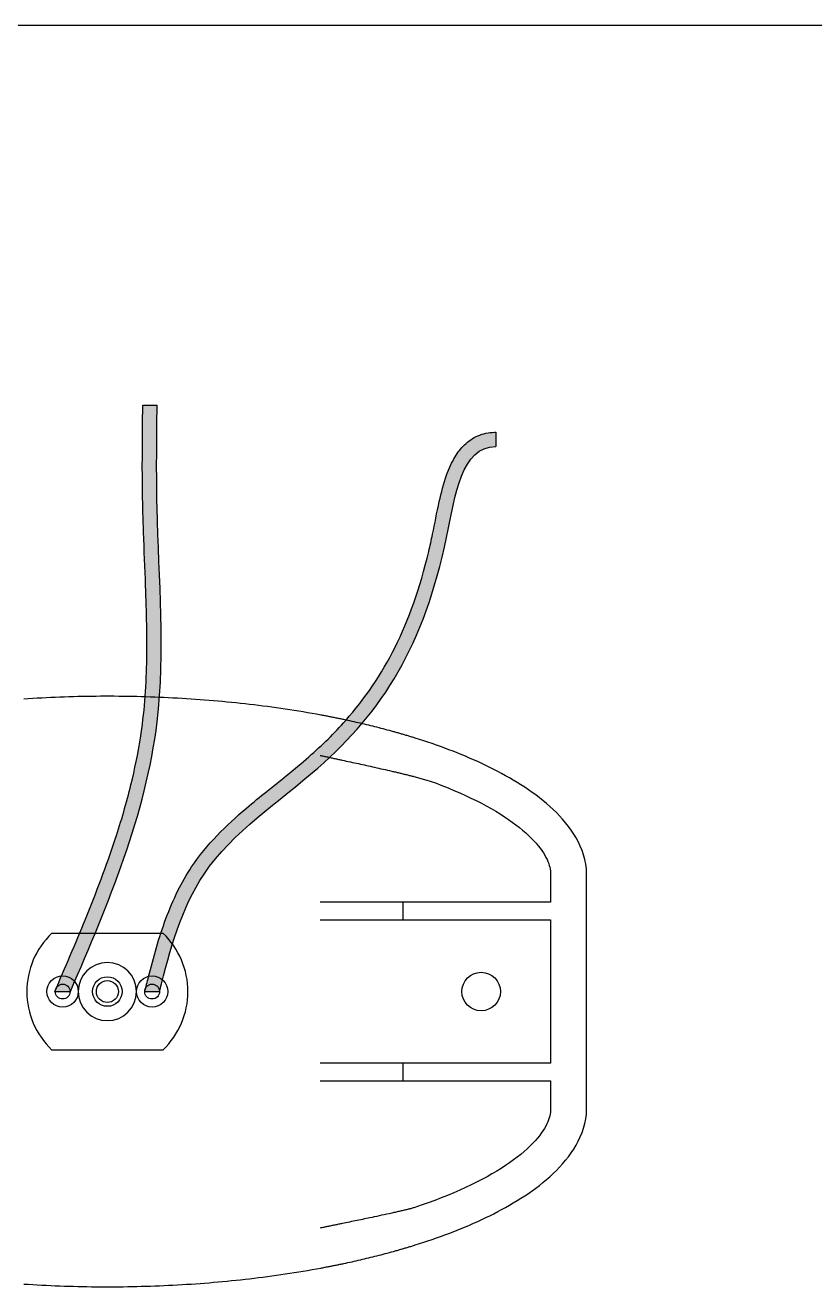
# Model space of a CAD drawing. Header units: millimetres. Extents: x 30232679 to 30326002, y -948068 to -920528.
# Drawn here: x 30294351 to 30296307, y -925851 to -922723 of the extents above; entities that cross this region are included whole.
import ezdxf

# ---------------------------------------------------------------- set-up
doc = ezdxf.new("R2010")
doc.units = ezdxf.units.MM
doc.header["$LTSCALE"] = 600
doc.header["$MEASUREMENT"] = 0
doc.layers.add('PARKING', color=7, linetype='CONTINUOUS')

msp = doc.modelspace()

# ---------------------------------------------------------------- hatches: boundary and pattern name
at = {"layer": 'PARKING', "linetype": 'Continuous'}
h = msp.add_hatch(color=256, dxfattribs=at)
edge = h.paths.add_edge_path()
edge.add_line((30294424, -925119), (30294462.6, -925119))
edge.add_spline(control_points=[(30294462.6, -925119), (30294557, -924899.7), (30294720.3, -924514.3), (30294673.5, -924011), (30294676.4, -923749.7), (30294677.4, -923665.2)], knot_values=[0.675708, 0.675708, 0.675708, 0.675708, 32.346652, 56.30197, 67.756206, 67.756206, 67.756206, 67.756206], degree=3, periodic=0)
edge.add_line((30294677.4, -923665.2), (30294641.9, -923665.2))
edge.add_spline(control_points=[(30294641.9, -923665.2), (30294641.5, -923705.7), (30294641, -923746.3), (30294640.7, -923819.1), (30294640.8, -923851.2), (30294641.7, -923915.7), (30294642.6, -923948), (30294645.3, -924024.8), (30294647.3, -924069.2), (30294651.4, -924177.8), (30294653, -924241.7), (30294651, -924336.2), (30294649.5, -924367.4), (30294644.5, -924429.4), (30294640.9, -924460), (30294630, -924529.3), (30294622.1, -924567.8), (30294601.6, -924651.2), (30294588.5, -924696.1), (30294552, -924807.3), (30294526.7, -924873.6), (30294475.4, -924999.5), (30294449.7, -925059.1), (30294424, -925119)], knot_values=[0, 0, 0, 0, 5.490355, 5.490355, 9.805481, 9.805481, 14.120607, 14.120607, 20.078034, 20.078034, 28.784533, 28.784533, 33.137783, 33.137783, 37.491032, 37.491032, 43.00983, 43.00983, 49.480219, 49.480219, 59.093131, 59.093131, 67.73776, 67.73776, 67.73776, 67.73776], degree=3, periodic=0)
h = msp.add_hatch(color=256, dxfattribs=at)
edge = h.paths.add_edge_path()
edge.add_spline(control_points=[(30294683.4, -925119), (30294709.7, -925015.2), (30294770.2, -924784.5), (30295177.5, -924519.7), (30295378.2, -924196.7), (30295431, -923767.9), (30295516.3, -923767.9)], knot_values=[0.393188, 0.393188, 0.393188, 0.393188, 14.452489, 31.811156, 61.345862, 72.889196, 72.889196, 72.889196, 72.889196], degree=3, periodic=0)
edge.add_line((30295516.3, -923767.9), (30295516.3, -923732.4))
edge.add_spline(control_points=[(30295516.3, -923732.4), (30295515.3, -923732.4), (30295514.2, -923732.4), (30295498.7, -923732.8), (30295484.8, -923735.8), (30295459.7, -923746.6), (30295448.6, -923754.3), (30295429.9, -923772.2), (30295422.2, -923782.4), (30295407.1, -923807.3), (30295400.4, -923822.5), (30295387.2, -923859.4), (30295381.5, -923881.6), (30295370.3, -923931.3), (30295365.2, -923959.1), (30295356.7, -923999.7), (30295353.5, -924014), (30295328.5, -924119.4), (30295300.9, -924197.1), (30295233, -924333.6), (30295192.6, -924392.6), (30295116.8, -924478.3), (30295086.4, -924508.1), (30295035.7, -924552.5), (30295017.2, -924567.8), (30294965.8, -924609.4), (30294932, -924635.9), (30294873.8, -924685.6), (30294849.2, -924708.1), (30294803, -924756.3), (30294781.5, -924782), (30294750.2, -924828.9), (30294739.1, -924848.5), (30294706.6, -924913.9), (30294690, -924961.6), (30294668.7, -925034.1), (30294662.2, -925058.4), (30294652.9, -925094.8), (30294649.8, -925106.9), (30294646.8, -925119)], knot_values=[0, 0, 0, 0, 0.104541, 0.104541, 1.514097, 1.514097, 2.923654, 2.923654, 4.333211, 4.333211, 6.171866, 6.171866, 8.588213, 8.588213, 11.522811, 11.522811, 13.163225, 13.163225, 23.956791, 23.956791, 34.750357, 34.750357, 40.995007, 40.995007, 44.303266, 44.303266, 49.945102, 49.945102, 54.250437, 54.250437, 58.555772, 58.555772, 61.458569, 61.458569, 67.990356, 67.990356, 71.256249, 71.256249, 72.889196, 72.889196, 72.889196, 72.889196], degree=3, periodic=0)
edge.add_line((30294646.8, -925119), (30294683.4, -925119))

# ---------------------------------------------------------------- linework, layer by layer
at = {"layer": 'PARKING', "color": 3}
msp.add_line((30289215.1, -922723.5), (30320213.5, -922723.5), dxfattribs=at)
at = {"layer": 'PARKING', "linetype": 'Continuous'}
for p, q in [((30294641.9, -923665.2, 14196.4), (30294677.4, -923665.2, 14196.4)), ((30295516.3, -923732.4, 14196.4), (30295516.3, -923767.9, 14196.4)), ((30294358.1, -924393.2, 14196.4), (30294346.9, -924393.9, 14196.4)), ((30294369.3, -924392.5, 14196.4), (30294358.1, -924393.2, 14196.4)), ((30294380.5, -924391.9, 14196.4), (30294369.3, -924392.5, 14196.4)), ((30294391.6, -924391.3, 14196.4), (30294380.5, -924391.9, 14196.4)), ((30294402.8, -924390.7, 14196.4), (30294391.6, -924391.3, 14196.4)), ((30294414, -924390.2, 14196.4), (30294402.8, -924390.7, 14196.4)), ((30294425.2, -924389.7, 14196.4), (30294414, -924390.2, 14196.4)), ((30294436.4, -924389.3, 14196.4), (30294425.2, -924389.7, 14196.4)), ((30294447.7, -924388.9, 14196.4), (30294436.4, -924389.3, 14196.4)), ((30294458.9, -924388.5, 14196.4), (30294447.7, -924388.9, 14196.4)), ((30294470.1, -924388.2, 14196.4), (30294458.9, -924388.5, 14196.4)), ((30294481.3, -924387.9, 14196.4), (30294470.1, -924388.2, 14196.4)), ((30294492.5, -924387.7, 14196.4), (30294481.3, -924387.9, 14196.4)), ((30294503.7, -924387.5, 14196.4), (30294492.5, -924387.7, 14196.4)), ((30294514.9, -924387.3, 14196.4), (30294503.7, -924387.5, 14196.4)), ((30294526.1, -924387.2, 14196.4), (30294514.9, -924387.3, 14196.4)), ((30294537.4, -924387.1, 14196.4), (30294526.1, -924387.2, 14196.4)), ((30294548.6, -924387.1, 14196.4), (30294537.4, -924387.1, 14196.4)), ((30294559.8, -924387.1, 14196.4), (30294548.6, -924387.1, 14196.4)), ((30294571, -924387.1, 14196.4), (30294559.8, -924387.1, 14196.4)), ((30294582.2, -924387.2, 14196.4), (30294571, -924387.1, 14196.4)), ((30294593.4, -924387.3, 14196.4), (30294582.2, -924387.2, 14196.4)), ((30294604.6, -924387.5, 14196.4), (30294593.4, -924387.3, 14196.4)), ((30294615.9, -924387.7, 14196.4), (30294604.6, -924387.5, 14196.4)), ((30294627.1, -924387.9, 14196.4), (30294615.9, -924387.7, 14196.4)), ((30294638.3, -924388.2, 14196.4), (30294627.1, -924387.9, 14196.4)), ((30294649.5, -924388.5, 14196.4), (30294638.3, -924388.2, 14196.4)), ((30294660.7, -924388.9, 14196.4), (30294649.5, -924388.5, 14196.4)), ((30294671.9, -924389.3, 14196.4), (30294660.7, -924388.9, 14196.4)), ((30294683.1, -924389.7, 14196.4), (30294671.9, -924389.3, 14196.4)), ((30294694.3, -924390.2, 14196.4), (30294683.1, -924389.7, 14196.4)), ((30294705.5, -924390.7, 14196.4), (30294694.3, -924390.2, 14196.4)), ((30294716.7, -924391.3, 14196.4), (30294705.5, -924390.7, 14196.4)), ((30294727.9, -924391.9, 14196.4), (30294716.7, -924391.3, 14196.4)), ((30294739.1, -924392.5, 14196.4), (30294727.9, -924391.9, 14196.4)), ((30294750.3, -924393.2, 14196.4), (30294739.1, -924392.5, 14196.4)), ((30294761.5, -924393.9, 14196.4), (30294750.3, -924393.2, 14196.4)), ((30294772.6, -924394.7, 14196.4), (30294761.5, -924393.9, 14196.4)), ((30294783.8, -924395.5, 14196.4), (30294772.6, -924394.7, 14196.4)), ((30294795, -924396.3, 14196.4), (30294783.8, -924395.5, 14196.4)), ((30294806.2, -924397.2, 14196.4), (30294795, -924396.3, 14196.4)), ((30294817.3, -924398.1, 14196.4), (30294806.2, -924397.2, 14196.4)), ((30294828.5, -924399.1, 14196.4), (30294817.3, -924398.1, 14196.4)), ((30294839.6, -924400.1, 14196.4), (30294828.5, -924399.1, 14196.4)), ((30294850.8, -924401.2, 14196.4), (30294839.6, -924400.1, 14196.4)), ((30294861.9, -924402.3, 14196.4), (30294850.8, -924401.2, 14196.4)), ((30294873, -924403.4, 14196.4), (30294861.9, -924402.3, 14196.4)), ((30294884.2, -924404.6, 14196.4), (30294873, -924403.4, 14196.4)), ((30294895.3, -924405.8, 14196.4), (30294884.2, -924404.6, 14196.4)), ((30294906.4, -924407.1, 14196.4), (30294895.3, -924405.8, 14196.4)), ((30294917.5, -924408.4, 14196.4), (30294906.4, -924407.1, 14196.4)), ((30294928.6, -924409.7, 14196.4), (30294917.5, -924408.4, 14196.4)), ((30294939.7, -924411.1, 14196.4), (30294928.6, -924409.7, 14196.4)), ((30294950.8, -924412.6, 14196.4), (30294939.7, -924411.1, 14196.4)), ((30294961.8, -924414.1, 14196.4), (30294950.8, -924412.6, 14196.4)), ((30294972.9, -924415.6, 14196.4), (30294961.8, -924414.1, 14196.4)), ((30294984, -924417.2, 14196.4), (30294972.9, -924415.6, 14196.4)), ((30294995, -924418.8, 14196.4), (30294984, -924417.2, 14196.4)), ((30295006.1, -924420.5, 14196.4), (30294995, -924418.8, 14196.4)), ((30295017.1, -924422.2, 14196.4), (30295006.1, -924420.5, 14196.4)), ((30295028.1, -924424, 14196.4), (30295017.1, -924422.2, 14196.4)), ((30295039.1, -924425.8, 14196.4), (30295028.1, -924424, 14196.4)), ((30295050.1, -924427.7, 14196.4), (30295039.1, -924425.8, 14196.4)), ((30295061.1, -924429.6, 14196.4), (30295050.1, -924427.7, 14196.4)), ((30295072.1, -924431.5, 14196.4), (30295061.1, -924429.6, 14196.4)), ((30295083, -924433.5, 14196.4), (30295072.1, -924431.5, 14196.4)), ((30295085.4, -924434, 14196.4), (30295083, -924433.5, 14196.4)), ((30295087.8, -924434.4, 14196.4), (30295085.4, -924434, 14196.4)), ((30295090.1, -924434.9, 14196.4), (30295087.8, -924434.4, 14196.4)), ((30295092.5, -924435.3, 14196.4), (30295090.1, -924434.9, 14196.4)), ((30295094.9, -924435.8, 14196.4), (30295092.5, -924435.3, 14196.4)), ((30295097.2, -924436.2, 14196.4), (30295094.9, -924435.8, 14196.4)), ((30295099.6, -924436.7, 14196.4), (30295097.2, -924436.2, 14196.4)), ((30295102, -924437.1, 14196.4), (30295099.6, -924436.7, 14196.4)), ((30295104.3, -924437.6, 14196.4), (30295102, -924437.1, 14196.4)), ((30295106.7, -924438.1, 14196.4), (30295104.3, -924437.6, 14196.4)), ((30295109.1, -924438.5, 14196.4), (30295106.7, -924438.1, 14196.4)), ((30295111.4, -924439, 14196.4), (30295109.1, -924438.5, 14196.4)), ((30295113.8, -924439.5, 14196.4), (30295111.4, -924439, 14196.4)), ((30295116.2, -924439.9, 14196.4), (30295113.8, -924439.5, 14196.4)), ((30295118.5, -924440.4, 14196.4), (30295116.2, -924439.9, 14196.4)), ((30295120.9, -924440.9, 14196.4), (30295118.5, -924440.4, 14196.4)), ((30295123.2, -924441.4, 14196.4), (30295120.9, -924440.9, 14196.4)), ((30295125.6, -924441.9, 14196.4), (30295123.2, -924441.4, 14196.4)), ((30295127.9, -924442.3, 14196.4), (30295125.6, -924441.9, 14196.4)), ((30295130.3, -924442.8, 14196.4), (30295127.9, -924442.3, 14196.4)), ((30295132.6, -924443.3, 14196.4), (30295130.3, -924442.8, 14196.4)), ((30295135, -924443.8, 14196.4), (30295132.6, -924443.3, 14196.4)), ((30295137.3, -924444.3, 14196.4), (30295135, -924443.8, 14196.4)), ((30295139.7, -924444.8, 14196.4), (30295137.3, -924444.3, 14196.4)), ((30295144.9, -924445.9, 14196.4), (30295139.7, -924444.8, 14196.4)), ((30295150, -924447, 14196.4), (30295144.9, -924445.9, 14196.4)), ((30295155.2, -924448.1, 14196.4), (30295150, -924447, 14196.4)), ((30295160.3, -924449.3, 14196.4), (30295155.2, -924448.1, 14196.4)), ((30295165.5, -924450.4, 14196.4), (30295160.3, -924449.3, 14196.4)), ((30295170.7, -924451.6, 14196.4), (30295165.5, -924450.4, 14196.4)), ((30295175.8, -924452.8, 14196.4), (30295170.7, -924451.6, 14196.4)), ((30295181, -924454, 14196.4), (30295175.8, -924452.8, 14196.4)), ((30295186.1, -924455.2, 14196.4), (30295181, -924454, 14196.4)), ((30295191.3, -924456.4, 14196.4), (30295186.1, -924455.2, 14196.4)), ((30295196.4, -924457.6, 14196.4), (30295191.3, -924456.4, 14196.4)), ((30295201.5, -924458.8, 14196.4), (30295196.4, -924457.6, 14196.4)), ((30295206.7, -924460.1, 14196.4), (30295201.5, -924458.8, 14196.4)), ((30295211.8, -924461.4, 14196.4), (30295206.7, -924460.1, 14196.4)), ((30295216.9, -924462.6, 14196.4), (30295211.8, -924461.4, 14196.4)), ((30295222.1, -924463.9, 14196.4), (30295216.9, -924462.6, 14196.4)), ((30295227.2, -924465.3, 14196.4), (30295222.1, -924463.9, 14196.4)), ((30295232.3, -924466.6, 14196.4), (30295227.2, -924465.3, 14196.4)), ((30295237.4, -924467.9, 14196.4), (30295232.3, -924466.6, 14196.4)), ((30295242.6, -924469.3, 14196.4), (30295237.4, -924467.9, 14196.4)), ((30295247.7, -924470.6, 14196.4), (30295242.6, -924469.3, 14196.4)), ((30295252.8, -924472, 14196.4), (30295247.7, -924470.6, 14196.4)), ((30295257.9, -924473.4, 14196.4), (30295252.8, -924472, 14196.4)), ((30295263, -924474.8, 14196.4), (30295257.9, -924473.4, 14196.4)), ((30295265.2, -924475.4, 14196.4), (30295263, -924474.8, 14196.4)), ((30295267.5, -924476.1, 14196.4), (30295265.2, -924475.4, 14196.4)), ((30295269.7, -924476.7, 14196.4), (30295267.5, -924476.1, 14196.4)), ((30295272, -924477.3, 14196.4), (30295269.7, -924476.7, 14196.4)), ((30295274.2, -924478, 14196.4), (30295272, -924477.3, 14196.4)), ((30295276.5, -924478.6, 14196.4), (30295274.2, -924478, 14196.4)), ((30295278.7, -924479.3, 14196.4), (30295276.5, -924478.6, 14196.4)), ((30295281, -924479.9, 14196.4), (30295278.7, -924479.3, 14196.4)), ((30295283.2, -924480.6, 14196.4), (30295281, -924479.9, 14196.4)), ((30295285.5, -924481.2, 14196.4), (30295283.2, -924480.6, 14196.4)), ((30295287.7, -924481.9, 14196.4), (30295285.5, -924481.2, 14196.4)), ((30295290, -924482.6, 14196.4), (30295287.7, -924481.9, 14196.4)), ((30295292.2, -924483.2, 14196.4), (30295290, -924482.6, 14196.4)), ((30295294.5, -924483.9, 14196.4), (30295292.2, -924483.2, 14196.4)), ((30295296.7, -924484.6, 14196.4), (30295294.5, -924483.9, 14196.4)), ((30295299, -924485.2, 14196.4), (30295296.7, -924484.6, 14196.4)), ((30295301.2, -924485.9, 14196.4), (30295299, -924485.2, 14196.4)), ((30295303.5, -924486.6, 14196.4), (30295301.2, -924485.9, 14196.4)), ((30295305.7, -924487.3, 14196.4), (30295303.5, -924486.6, 14196.4)), ((30295308, -924488, 14196.4), (30295305.7, -924487.3, 14196.4)), ((30295310.2, -924488.7, 14196.4), (30295308, -924488, 14196.4)), ((30295312.5, -924489.4, 14196.4), (30295310.2, -924488.7, 14196.4)), ((30295314.7, -924490.1, 14196.4), (30295312.5, -924489.4, 14196.4)), ((30295317, -924490.8, 14196.4), (30295314.7, -924490.1, 14196.4)), ((30295327.4, -924494.1, 14196.4), (30295317, -924490.8, 14196.4)), ((30295337.9, -924497.4, 14196.4), (30295327.4, -924494.1, 14196.4)), ((30295348.3, -924500.9, 14196.4), (30295337.9, -924497.4, 14196.4)), ((30295358.7, -924504.4, 14196.4), (30295348.3, -924500.9, 14196.4)), ((30295369.1, -924508, 14196.4), (30295358.7, -924504.4, 14196.4)), ((30295379.5, -924511.7, 14196.4), (30295369.1, -924508, 14196.4)), ((30295081, -924533.6, 14196.4), (30295083.3, -924534, 14196.4)), ((30295083.3, -924534, 14196.4), (30295085.6, -924534.5, 14196.4)), ((30295085.6, -924534.5, 14196.4), (30295087.9, -924535, 14196.4)), ((30295087.9, -924535, 14196.4), (30295090.2, -924535.5, 14196.4)), ((30295090.2, -924535.5, 14196.4), (30295092.5, -924536, 14196.4)), ((30295092.5, -924536, 14196.4), (30295094.8, -924536.5, 14196.4)), ((30295094.8, -924536.5, 14196.4), (30295097.1, -924537, 14196.4)), ((30295097.1, -924537, 14196.4), (30295099.4, -924537.5, 14196.4)), ((30295099.4, -924537.5, 14196.4), (30295101.7, -924538, 14196.4)), ((30295101.7, -924538, 14196.4), (30295104, -924538.4, 14196.4)), ((30295104, -924538.4, 14196.4), (30295106.3, -924538.9, 14196.4)), ((30295106.3, -924538.9, 14196.4), (30295108.6, -924539.4, 14196.4)), ((30295108.6, -924539.4, 14196.4), (30295110.9, -924539.9, 14196.4)), ((30295110.9, -924539.9, 14196.4), (30295113.1, -924540.4, 14196.4)), ((30295389.9, -924515.5, 14196.4), (30295379.5, -924511.7, 14196.4)), ((30295400.2, -924519.4, 14196.4), (30295389.9, -924515.5, 14196.4)), ((30295410.5, -924523.3, 14196.4), (30295400.2, -924519.4, 14196.4)), ((30295420.8, -924527.4, 14196.4), (30295410.5, -924523.3, 14196.4)), ((30295431, -924531.5, 14196.4), (30295420.8, -924527.4, 14196.4)), ((30295441.2, -924535.7, 14196.4), (30295431, -924531.5, 14196.4)), ((30295451.4, -924540, 14196.4), (30295441.2, -924535.7, 14196.4)), ((30295461.5, -924544.5, 14196.4), (30295451.4, -924540, 14196.4)), ((30295113.1, -924540.4, 14196.4), (30295115.4, -924540.9, 14196.4)), ((30295115.4, -924540.9, 14196.4), (30295117.7, -924541.4, 14196.4)), ((30295117.7, -924541.4, 14196.4), (30295120, -924541.9, 14196.4)), ((30295120, -924541.9, 14196.4), (30295122.3, -924542.4, 14196.4)), ((30295122.3, -924542.4, 14196.4), (30295124.6, -924542.9, 14196.4)), ((30295124.6, -924542.9, 14196.4), (30295126.9, -924543.3, 14196.4)), ((30295126.9, -924543.3, 14196.4), (30295129.2, -924543.8, 14196.4)), ((30295129.2, -924543.8, 14196.4), (30295131.4, -924544.3, 14196.4)), ((30295131.4, -924544.3, 14196.4), (30295133.7, -924544.8, 14196.4)), ((30295133.7, -924544.8, 14196.4), (30295136, -924545.3, 14196.4)), ((30295136, -924545.3, 14196.4), (30295141, -924546.4, 14196.4)), ((30295141, -924546.4, 14196.4), (30295146.1, -924547.5, 14196.4)), ((30295146.1, -924547.5, 14196.4), (30295151.1, -924548.6, 14196.4)), ((30295151.1, -924548.6, 14196.4), (30295156.1, -924549.7, 14196.4)), ((30295156.1, -924549.7, 14196.4), (30295161.2, -924550.8, 14196.4)), ((30295161.2, -924550.8, 14196.4), (30295166.2, -924551.8, 14196.4)), ((30295166.2, -924551.8, 14196.4), (30295171.2, -924552.9, 14196.4)), ((30295171.2, -924552.9, 14196.4), (30295176.2, -924554, 14196.4)), ((30295176.2, -924554, 14196.4), (30295181.2, -924555.1, 14196.4)), ((30295181.2, -924555.1, 14196.4), (30295186.2, -924556.2, 14196.4)), ((30295186.2, -924556.2, 14196.4), (30295191.1, -924557.3, 14196.4)), ((30295191.1, -924557.3, 14196.4), (30295196.1, -924558.4, 14196.4)), ((30295196.1, -924558.4, 14196.4), (30295201, -924559.5, 14196.4)), ((30295201, -924559.5, 14196.4), (30295206, -924560.6, 14196.4)), ((30295206, -924560.6, 14196.4), (30295211.1, -924561.8, 14196.4)), ((30295211.1, -924561.8, 14196.4), (30295216.3, -924562.9, 14196.4)), ((30295216.3, -924562.9, 14196.4), (30295221.5, -924564.1, 14196.4)), ((30295221.5, -924564.1, 14196.4), (30295226.8, -924565.3, 14196.4)), ((30295226.8, -924565.3, 14196.4), (30295232, -924566.5, 14196.4)), ((30295232, -924566.5, 14196.4), (30295237.4, -924567.7, 14196.4)), ((30295237.4, -924567.7, 14196.4), (30295242.7, -924568.9, 14196.4)), ((30295242.7, -924568.9, 14196.4), (30295248, -924570.1, 14196.4)), ((30295248, -924570.1, 14196.4), (30295253.3, -924571.3, 14196.4)), ((30295253.3, -924571.3, 14196.4), (30295258.6, -924572.6, 14196.4)), ((30295471.6, -924549, 14196.4), (30295461.5, -924544.5, 14196.4)), ((30295481.6, -924553.6, 14196.4), (30295471.6, -924549, 14196.4)), ((30295491.6, -924558.4, 14196.4), (30295481.6, -924553.6, 14196.4)), ((30295501.5, -924563.2, 14196.4), (30295491.6, -924558.4, 14196.4)), ((30295511.4, -924568.2, 14196.4), (30295501.5, -924563.2, 14196.4)), ((30295521.2, -924573.3, 14196.4), (30295511.4, -924568.2, 14196.4)), ((30295258.6, -924572.6, 14196.4), (30295260.9, -924573.1, 14196.4)), ((30295260.9, -924573.1, 14196.4), (30295263.2, -924573.6, 14196.4)), ((30295263.2, -924573.6, 14196.4), (30295265.5, -924574.2, 14196.4)), ((30295265.5, -924574.2, 14196.4), (30295267.8, -924574.7, 14196.4)), ((30295267.8, -924574.7, 14196.4), (30295270.1, -924575.3, 14196.4)), ((30295270.1, -924575.3, 14196.4), (30295272.4, -924575.8, 14196.4)), ((30295272.4, -924575.8, 14196.4), (30295274.7, -924576.3, 14196.4)), ((30295274.7, -924576.3, 14196.4), (30295277, -924576.9, 14196.4)), ((30295277, -924576.9, 14196.4), (30295279.2, -924577.4, 14196.4)), ((30295279.2, -924577.4, 14196.4), (30295281.5, -924578, 14196.4)), ((30295281.5, -924578, 14196.4), (30295283.8, -924578.5, 14196.4)), ((30295283.8, -924578.5, 14196.4), (30295286.1, -924579.1, 14196.4)), ((30295286.1, -924579.1, 14196.4), (30295288.4, -924579.7, 14196.4)), ((30295288.4, -924579.7, 14196.4), (30295290.7, -924580.2, 14196.4)), ((30295290.7, -924580.2, 14196.4), (30295293, -924580.8, 14196.4)), ((30295293, -924580.8, 14196.4), (30295295.3, -924581.3, 14196.4)), ((30295295.3, -924581.3, 14196.4), (30295297.6, -924581.9, 14196.4)), ((30295297.6, -924581.9, 14196.4), (30295299.9, -924582.5, 14196.4)), ((30295299.9, -924582.5, 14196.4), (30295302.2, -924583.1, 14196.4)), ((30295302.2, -924583.1, 14196.4), (30295304.5, -924583.6, 14196.4)), ((30295304.5, -924583.6, 14196.4), (30295306.8, -924584.2, 14196.4)), ((30295306.8, -924584.2, 14196.4), (30295309.1, -924584.8, 14196.4)), ((30295309.1, -924584.8, 14196.4), (30295311.4, -924585.4, 14196.4)), ((30295311.4, -924585.4, 14196.4), (30295313.6, -924586, 14196.4)), ((30295313.6, -924586, 14196.4), (30295345.9, -924594.9, 14196.4)), ((30295345.9, -924594.9, 14196.4), (30295366.9, -924601.8, 14196.4)), ((30295366.9, -924601.8, 14196.4), (30295382.9, -924607.9, 14196.4)), ((30295530.9, -924578.5, 14196.4), (30295521.2, -924573.3, 14196.4)), ((30295540.6, -924583.8, 14196.4), (30295530.9, -924578.5, 14196.4)), ((30295550.2, -924589.3, 14196.4), (30295540.6, -924583.8, 14196.4)), ((30295559.8, -924594.9, 14196.4), (30295550.2, -924589.3, 14196.4)), ((30295569.3, -924600.6, 14196.4), (30295559.8, -924594.9, 14196.4)), ((30295578.7, -924606.5, 14196.4), (30295569.3, -924600.6, 14196.4)), ((30295382.9, -924607.9, 14196.4), (30295398.1, -924614, 14196.4)), ((30295398.1, -924614, 14196.4), (30295412.8, -924620.2, 14196.4)), ((30295412.8, -924620.2, 14196.4), (30295427.2, -924626.4, 14196.4)), ((30295427.2, -924626.4, 14196.4), (30295441.2, -924632.8, 14196.4)), ((30295441.2, -924632.8, 14196.4), (30295454.8, -924639.2, 14196.4)), ((30295588.1, -924612.5, 14196.4), (30295578.7, -924606.5, 14196.4)), ((30295597.3, -924618.8, 14196.4), (30295588.1, -924612.5, 14196.4)), ((30295606.5, -924625.2, 14196.4), (30295597.3, -924618.8, 14196.4)), ((30295615.5, -924631.7, 14196.4), (30295606.5, -924625.2, 14196.4)), ((30295624.4, -924638.5, 14196.4), (30295615.5, -924631.7, 14196.4)), ((30295454.8, -924639.2, 14196.4), (30295467.9, -924645.7, 14196.4)), ((30295467.9, -924645.7, 14196.4), (30295480.6, -924652.2, 14196.4)), ((30295480.6, -924652.2, 14196.4), (30295492.9, -924658.8, 14196.4)), ((30295492.9, -924658.8, 14196.4), (30295504.8, -924665.5, 14196.4)), ((30295633.1, -924645.5, 14196.4), (30295624.4, -924638.5, 14196.4)), ((30295641.7, -924652.7, 14196.4), (30295633.1, -924645.5, 14196.4)), ((30295650.1, -924660.1, 14196.4), (30295641.7, -924652.7, 14196.4)), ((30295658.4, -924667.7, 14196.4), (30295650.1, -924660.1, 14196.4)), ((30295504.8, -924665.5, 14196.4), (30295516.2, -924672.1, 14196.4)), ((30295516.2, -924672.1, 14196.4), (30295527.1, -924678.8, 14196.4)), ((30295527.1, -924678.8, 14196.4), (30295537.6, -924685.6, 14196.4)), ((30295537.6, -924685.6, 14196.4), (30295547.6, -924692.3, 14196.4)), ((30295547.6, -924692.3, 14196.4), (30295557.1, -924699, 14196.4)), ((30295666.4, -924675.5, 14196.4), (30295658.4, -924667.7, 14196.4)), ((30295674.3, -924683.6, 14196.4), (30295666.4, -924675.5, 14196.4)), ((30295682, -924692, 14196.4), (30295674.3, -924683.6, 14196.4)), ((30295689.4, -924700.7, 14196.4), (30295682, -924692, 14196.4)), ((30295557.1, -924699, 14196.4), (30295566.2, -924705.8, 14196.4)), ((30295566.2, -924705.8, 14196.4), (30295574.8, -924712.5, 14196.4)), ((30295574.8, -924712.5, 14196.4), (30295582.9, -924719.1, 14196.4)), ((30295582.9, -924719.1, 14196.4), (30295590.5, -924725.8, 14196.4)), ((30295590.5, -924725.8, 14196.4), (30295597.6, -924732.3, 14196.4)), ((30295696.5, -924709.7, 14196.4), (30295689.4, -924700.7, 14196.4)), ((30295703.2, -924718.9, 14196.4), (30295696.5, -924709.7, 14196.4)), ((30295709.6, -924728.5, 14196.4), (30295703.2, -924718.9, 14196.4)), ((30295597.6, -924732.3, 14196.4), (30295604.3, -924738.8, 14196.4)), ((30295604.3, -924738.8, 14196.4), (30295610.5, -924745.2, 14196.4)), ((30295610.5, -924745.2, 14196.4), (30295616.1, -924751.5, 14196.4)), ((30295616.1, -924751.5, 14196.4), (30295621.4, -924757.7, 14196.4)), ((30295621.4, -924757.7, 14196.4), (30295626.1, -924763.7, 14196.4)), ((30295715.5, -924738.3, 14196.4), (30295709.6, -924728.5, 14196.4)), ((30295720.9, -924748.4, 14196.4), (30295715.5, -924738.3, 14196.4)), ((30295725.8, -924758.7, 14196.4), (30295720.9, -924748.4, 14196.4)), ((30295730.1, -924769.4, 14196.4), (30295725.8, -924758.7, 14196.4)), ((30295626.1, -924763.7, 14196.4), (30295630.4, -924769.7, 14196.4)), ((30295630.4, -924769.7, 14196.4), (30295634.2, -924775.4, 14196.4)), ((30295634.2, -924775.4, 14196.4), (30295637.6, -924781, 14196.4)), ((30295637.6, -924781, 14196.4), (30295640.7, -924786.4, 14196.4)), ((30295640.7, -924786.4, 14196.4), (30295643.3, -924791.7, 14196.4)), ((30295733.8, -924780.3, 14196.4), (30295730.1, -924769.4, 14196.4)), ((30295736.8, -924791.5, 14196.4), (30295733.8, -924780.3, 14196.4)), ((30295643.3, -924791.7, 14196.4), (30295645.5, -924796.7, 14196.4)), ((30295645.5, -924796.7, 14196.4), (30295647.4, -924801.6, 14196.4)), ((30295647.4, -924801.6, 14196.4), (30295649, -924806.4, 14196.4)), ((30295649, -924806.4, 14196.4), (30295650.2, -924810.9, 14196.4)), ((30295650.2, -924810.9, 14196.4), (30295651.2, -924815.4, 14196.4)), ((30295651.2, -924815.4, 14196.4), (30295652, -924819.7, 14196.4)), ((30295652, -924819.7, 14196.4), (30295652, -924897.2, 14196.4)), ((30295739.1, -924802.9, 14196.4), (30295736.8, -924791.5, 14196.4)), ((30295740.7, -924814.6, 14196.4), (30295739.1, -924802.9, 14196.4)), ((30295740.7, -925423.3, 14196.4), (30295740.7, -924814.6, 14196.4)), ((30295136, -924897.2, 14196.4), (30295081, -924897.2, 14196.4)), ((30295286, -924897.2, 14196.4), (30295136, -924897.2, 14196.4)), ((30295652, -924897.2, 14196.4), (30295286, -924897.2, 14196.4)), ((30295286, -924897.2, 14196.4), (30295286, -924941.5, 14196.4)), ((30295081, -924941.5, 14196.4), (30295136, -924941.5, 14196.4)), ((30295136, -924941.5, 14196.4), (30295286, -924941.5, 14196.4)), ((30295286, -924941.5, 14196.4), (30295652, -924941.5, 14196.4)), ((30295652, -924941.5, 14196.4), (30295652, -925296.4, 14196.4)), ((30294692.2, -924974.8, 14196.4), (30294416.1, -924974.8, 14196.4)), ((30294424, -925119, 14196.4), (30294462.6, -925119, 14196.4)), ((30294646.8, -925119, 14196.4), (30294683.4, -925119, 14196.4)), ((30294416.1, -925263.1, 14196.4), (30294692.2, -925263.1, 14196.4)), ((30295136, -925296.4, 14196.4), (30295081, -925296.4, 14196.4)), ((30295286, -925296.4, 14196.4), (30295136, -925296.4, 14196.4)), ((30295652, -925296.4, 14196.4), (30295286, -925296.4, 14196.4)), ((30295286, -925296.4, 14196.4), (30295286, -925340.7, 14196.4)), ((30295081, -925340.7, 14196.4), (30295136, -925340.7, 14196.4)), ((30295136, -925340.7, 14196.4), (30295286, -925340.7, 14196.4)), ((30295286, -925340.7, 14196.4), (30295652, -925340.7, 14196.4)), ((30295652, -925340.7, 14196.4), (30295652, -925418.2, 14196.4)), ((30295642.8, -925447.2, 14196.4), (30295640, -925452.7, 14196.4)), ((30295645.2, -925442, 14196.4), (30295642.8, -925447.2, 14196.4)), ((30295647.2, -925436.9, 14196.4), (30295645.2, -925442, 14196.4)), ((30295648.8, -925432, 14196.4), (30295647.2, -925436.9, 14196.4)), ((30295650.2, -925427.3, 14196.4), (30295648.8, -925432, 14196.4)), ((30295651.2, -925422.7, 14196.4), (30295650.2, -925427.3, 14196.4)), ((30295652, -925418.2, 14196.4), (30295651.2, -925422.7, 14196.4)), ((30295733.8, -925457.6, 14196.4), (30295736.8, -925446.4, 14196.4)), ((30295736.8, -925446.4, 14196.4), (30295739.1, -925434.9, 14196.4)), ((30295739.1, -925434.9, 14196.4), (30295740.7, -925423.3, 14196.4)), ((30295624.4, -925476.3, 14196.4), (30295619.4, -925482.6, 14196.4)), ((30295629, -925470.2, 14196.4), (30295624.4, -925476.3, 14196.4)), ((30295633.1, -925464.2, 14196.4), (30295629, -925470.2, 14196.4)), ((30295636.8, -925458.3, 14196.4), (30295633.1, -925464.2, 14196.4)), ((30295640, -925452.7, 14196.4), (30295636.8, -925458.3, 14196.4)), ((30295725.7, -925479.3, 14196.4), (30295730, -925468.6, 14196.4)), ((30295730, -925468.6, 14196.4), (30295733.8, -925457.6, 14196.4)), ((30295594, -925509, 14196.4), (30295586.3, -925515.8, 14196.4)), ((30295601.1, -925502.3, 14196.4), (30295594, -925509, 14196.4)), ((30295607.7, -925495.6, 14196.4), (30295601.1, -925502.3, 14196.4)), ((30295613.8, -925489.1, 14196.4), (30295607.7, -925495.6, 14196.4)), ((30295619.4, -925482.6, 14196.4), (30295613.8, -925489.1, 14196.4)), ((30295703.1, -925519.1, 14196.4), (30295709.4, -925509.6, 14196.4)), ((30295709.4, -925509.6, 14196.4), (30295715.3, -925499.8, 14196.4)), ((30295715.3, -925499.8, 14196.4), (30295720.8, -925489.7, 14196.4)), ((30295720.8, -925489.7, 14196.4), (30295725.7, -925479.3, 14196.4)), ((30295560.3, -925536.5, 14196.4), (30295550.6, -925543.5, 14196.4)), ((30295569.5, -925529.6, 14196.4), (30295560.3, -925536.5, 14196.4)), ((30295578.2, -925522.7, 14196.4), (30295569.5, -925529.6, 14196.4)), ((30295586.3, -925515.8, 14196.4), (30295578.2, -925522.7, 14196.4)), ((30295682, -925545.9, 14196.4), (30295689.3, -925537.3, 14196.4)), ((30295689.3, -925537.3, 14196.4), (30295696.4, -925528.3, 14196.4)), ((30295696.4, -925528.3, 14196.4), (30295703.1, -925519.1, 14196.4)), ((30295506.9, -925571.2, 14196.4), (30295494.7, -925578.1, 14196.4)), ((30295518.6, -925564.3, 14196.4), (30295506.9, -925571.2, 14196.4)), ((30295529.8, -925557.4, 14196.4), (30295518.6, -925564.3, 14196.4)), ((30295540.4, -925550.4, 14196.4), (30295529.8, -925557.4, 14196.4)), ((30295550.6, -925543.5, 14196.4), (30295540.4, -925550.4, 14196.4)), ((30295650.1, -925577.9, 14196.4), (30295658.4, -925570.2, 14196.4)), ((30295658.4, -925570.2, 14196.4), (30295666.4, -925562.4, 14196.4)), ((30295666.4, -925562.4, 14196.4), (30295674.3, -925554.3, 14196.4)), ((30295674.3, -925554.3, 14196.4), (30295682, -925545.9, 14196.4)), ((30295455.5, -925598.4, 14196.4), (30295441.5, -925605, 14196.4)), ((30295469, -925591.7, 14196.4), (30295455.5, -925598.4, 14196.4)), ((30295482.1, -925584.9, 14196.4), (30295469, -925591.7, 14196.4)), ((30295494.7, -925578.1, 14196.4), (30295482.1, -925584.9, 14196.4)), ((30295615.4, -925606.2, 14196.4), (30295624.3, -925599.4, 14196.4)), ((30295624.3, -925599.4, 14196.4), (30295633.1, -925592.4, 14196.4)), ((30295633.1, -925592.4, 14196.4), (30295641.7, -925585.3, 14196.4)), ((30295641.7, -925585.3, 14196.4), (30295650.1, -925577.9, 14196.4)), ((30295381.2, -925630.7, 14196.4), (30295365.1, -925636.9, 14196.4)), ((30295396.9, -925624.4, 14196.4), (30295381.2, -925630.7, 14196.4)), ((30295412.2, -925618, 14196.4), (30295396.9, -925624.4, 14196.4)), ((30295427.1, -925611.6, 14196.4), (30295412.2, -925618, 14196.4)), ((30295441.5, -925605, 14196.4), (30295427.1, -925611.6, 14196.4)), ((30295569.2, -925637.3, 14196.4), (30295578.6, -925631.4, 14196.4)), ((30295578.6, -925631.4, 14196.4), (30295588, -925625.4, 14196.4)), ((30295588, -925625.4, 14196.4), (30295597.2, -925619.2, 14196.4)), ((30295597.2, -925619.2, 14196.4), (30295606.4, -925612.8, 14196.4)), ((30295606.4, -925612.8, 14196.4), (30295615.4, -925606.2, 14196.4)), ((30295269.6, -925665.8, 14196.4), (30295266.9, -925666.4, 14196.4)), ((30295272.2, -925665.2, 14196.4), (30295269.6, -925665.8, 14196.4)), ((30295274.8, -925664.6, 14196.4), (30295272.2, -925665.2, 14196.4)), ((30295277.3, -925664.1, 14196.4), (30295274.8, -925664.6, 14196.4)), ((30295279.8, -925663.5, 14196.4), (30295277.3, -925664.1, 14196.4)), ((30295282.2, -925662.9, 14196.4), (30295279.8, -925663.5, 14196.4)), ((30295284.5, -925662.4, 14196.4), (30295282.2, -925662.9, 14196.4)), ((30295286.8, -925661.8, 14196.4), (30295284.5, -925662.4, 14196.4)), ((30295289.1, -925661.3, 14196.4), (30295286.8, -925661.8, 14196.4)), ((30295291.3, -925660.8, 14196.4), (30295289.1, -925661.3, 14196.4)), ((30295293.4, -925660.3, 14196.4), (30295291.3, -925660.8, 14196.4)), ((30295295.5, -925659.8, 14196.4), (30295293.4, -925660.3, 14196.4)), ((30295297.5, -925659.3, 14196.4), (30295295.5, -925659.8, 14196.4)), ((30295299.5, -925658.7, 14196.4), (30295297.5, -925659.3, 14196.4)), ((30295301.6, -925658.2, 14196.4), (30295299.5, -925658.7, 14196.4)), ((30295303.6, -925657.7, 14196.4), (30295301.6, -925658.2, 14196.4)), ((30295305.6, -925657.2, 14196.4), (30295303.6, -925657.7, 14196.4)), ((30295307.6, -925656.6, 14196.4), (30295305.6, -925657.2, 14196.4)), ((30295309.6, -925656.1, 14196.4), (30295307.6, -925656.6, 14196.4)), ((30295311.6, -925655.5, 14196.4), (30295309.6, -925656.1, 14196.4)), ((30295313.6, -925654.9, 14196.4), (30295311.6, -925655.5, 14196.4)), ((30295331.7, -925648.9, 14196.4), (30295313.6, -925654.9, 14196.4)), ((30295348.6, -925642.9, 14196.4), (30295331.7, -925648.9, 14196.4)), ((30295365.1, -925636.9, 14196.4), (30295348.6, -925642.9, 14196.4)), ((30295511.4, -925669.7, 14196.4), (30295521.2, -925664.6, 14196.4)), ((30295521.2, -925664.6, 14196.4), (30295530.9, -925659.4, 14196.4)), ((30295530.9, -925659.4, 14196.4), (30295540.6, -925654.1, 14196.4)), ((30295540.6, -925654.1, 14196.4), (30295550.2, -925648.6, 14196.4)), ((30295550.2, -925648.6, 14196.4), (30295559.8, -925643.1, 14196.4)), ((30295559.8, -925643.1, 14196.4), (30295569.2, -925637.3, 14196.4)), ((30295120, -925697.4, 14196.4), (30295117.7, -925697.9, 14196.4)), ((30295122.3, -925697, 14196.4), (30295120, -925697.4, 14196.4)), ((30295124.6, -925696.5, 14196.4), (30295122.3, -925697, 14196.4)), ((30295126.9, -925696, 14196.4), (30295124.6, -925696.5, 14196.4)), ((30295129.2, -925695.6, 14196.4), (30295126.9, -925696, 14196.4)), ((30295131.4, -925695.1, 14196.4), (30295129.2, -925695.6, 14196.4)), ((30295133.7, -925694.6, 14196.4), (30295131.4, -925695.1, 14196.4)), ((30295136, -925694.2, 14196.4), (30295133.7, -925694.6, 14196.4)), ((30295140.6, -925693.2, 14196.4), (30295136, -925694.2, 14196.4)), ((30295145.2, -925692.3, 14196.4), (30295140.6, -925693.2, 14196.4)), ((30295149.8, -925691.3, 14196.4), (30295145.2, -925692.3, 14196.4)), ((30295154.4, -925690.3, 14196.4), (30295149.8, -925691.3, 14196.4)), ((30295159.1, -925689.4, 14196.4), (30295154.4, -925690.3, 14196.4)), ((30295163.7, -925688.4, 14196.4), (30295159.1, -925689.4, 14196.4)), ((30295168.3, -925687.5, 14196.4), (30295163.7, -925688.4, 14196.4)), ((30295172.9, -925686.5, 14196.4), (30295168.3, -925687.5, 14196.4)), ((30295177.4, -925685.6, 14196.4), (30295172.9, -925686.5, 14196.4)), ((30295182, -925684.6, 14196.4), (30295177.4, -925685.6, 14196.4)), ((30295186.5, -925683.7, 14196.4), (30295182, -925684.6, 14196.4)), ((30295191, -925682.7, 14196.4), (30295186.5, -925683.7, 14196.4)), ((30295195.5, -925681.8, 14196.4), (30295191, -925682.7, 14196.4)), ((30295199.9, -925680.9, 14196.4), (30295195.5, -925681.8, 14196.4)), ((30295204.7, -925679.8, 14196.4), (30295199.9, -925680.9, 14196.4)), ((30295210, -925678.7, 14196.4), (30295204.7, -925679.8, 14196.4)), ((30295215.5, -925677.6, 14196.4), (30295210, -925678.7, 14196.4)), ((30295221.3, -925676.3, 14196.4), (30295215.5, -925677.6, 14196.4)), ((30295227.3, -925675, 14196.4), (30295221.3, -925676.3, 14196.4)), ((30295233.5, -925673.7, 14196.4), (30295227.3, -925675, 14196.4)), ((30295239.7, -925672.4, 14196.4), (30295233.5, -925673.7, 14196.4)), ((30295246.1, -925671, 14196.4), (30295239.7, -925672.4, 14196.4)), ((30295252.4, -925669.6, 14196.4), (30295246.1, -925671, 14196.4)), ((30295258.6, -925668.2, 14196.4), (30295252.4, -925669.6, 14196.4)), ((30295261.5, -925667.6, 14196.4), (30295258.6, -925668.2, 14196.4)), ((30295264.2, -925667, 14196.4), (30295261.5, -925667.6, 14196.4)), ((30295266.9, -925666.4, 14196.4), (30295264.2, -925667, 14196.4)), ((30295451.4, -925697.8, 14196.4), (30295461.5, -925693.3, 14196.4)), ((30295461.5, -925693.3, 14196.4), (30295471.6, -925688.8, 14196.4)), ((30295471.6, -925688.8, 14196.4), (30295481.6, -925684.2, 14196.4)), ((30295481.6, -925684.2, 14196.4), (30295491.6, -925679.5, 14196.4)), ((30295491.6, -925679.5, 14196.4), (30295501.5, -925674.6, 14196.4)), ((30295501.5, -925674.6, 14196.4), (30295511.4, -925669.7, 14196.4)), ((30295083.3, -925705, 14196.4), (30295081, -925705.4, 14196.4)), ((30295085.6, -925704.5, 14196.4), (30295083.3, -925705, 14196.4)), ((30295087.9, -925704, 14196.4), (30295085.6, -925704.5, 14196.4)), ((30295090.2, -925703.6, 14196.4), (30295087.9, -925704, 14196.4)), ((30295092.5, -925703.1, 14196.4), (30295090.2, -925703.6, 14196.4)), ((30295094.8, -925702.6, 14196.4), (30295092.5, -925703.1, 14196.4)), ((30295097.1, -925702.2, 14196.4), (30295094.8, -925702.6, 14196.4)), ((30295099.4, -925701.7, 14196.4), (30295097.1, -925702.2, 14196.4)), ((30295101.7, -925701.2, 14196.4), (30295099.4, -925701.7, 14196.4)), ((30295104, -925700.7, 14196.4), (30295101.7, -925701.2, 14196.4)), ((30295106.3, -925700.3, 14196.4), (30295104, -925700.7, 14196.4)), ((30295108.6, -925699.8, 14196.4), (30295106.3, -925700.3, 14196.4)), ((30295110.9, -925699.3, 14196.4), (30295108.6, -925699.8, 14196.4)), ((30295113.1, -925698.9, 14196.4), (30295110.9, -925699.3, 14196.4)), ((30295115.4, -925698.4, 14196.4), (30295113.1, -925698.9, 14196.4)), ((30295117.7, -925697.9, 14196.4), (30295115.4, -925698.4, 14196.4)), ((30295369.1, -925729.8, 14196.4), (30295379.5, -925726.1, 14196.4)), ((30295379.5, -925726.1, 14196.4), (30295389.9, -925722.3, 14196.4)), ((30295389.9, -925722.3, 14196.4), (30295400.2, -925718.4, 14196.4)), ((30295400.2, -925718.4, 14196.4), (30295410.5, -925714.5, 14196.4)), ((30295410.5, -925714.5, 14196.4), (30295420.8, -925710.4, 14196.4)), ((30295420.8, -925710.4, 14196.4), (30295431, -925706.3, 14196.4)), ((30295431, -925706.3, 14196.4), (30295441.2, -925702.1, 14196.4)), ((30295441.2, -925702.1, 14196.4), (30295451.4, -925697.8, 14196.4)), ((30295272, -925760.6, 14196.4), (30295274.2, -925759.9, 14196.4)), ((30295274.2, -925759.9, 14196.4), (30295276.5, -925759.3, 14196.4)), ((30295276.5, -925759.3, 14196.4), (30295278.7, -925758.6, 14196.4)), ((30295278.7, -925758.6, 14196.4), (30295281, -925758, 14196.4)), ((30295281, -925758, 14196.4), (30295283.2, -925757.3, 14196.4)), ((30295283.2, -925757.3, 14196.4), (30295285.5, -925756.7, 14196.4)), ((30295285.5, -925756.7, 14196.4), (30295287.7, -925756, 14196.4)), ((30295287.7, -925756, 14196.4), (30295290, -925755.4, 14196.4)), ((30295290, -925755.4, 14196.4), (30295292.2, -925754.7, 14196.4)), ((30295292.2, -925754.7, 14196.4), (30295294.5, -925754, 14196.4)), ((30295294.5, -925754, 14196.4), (30295296.7, -925753.3, 14196.4)), ((30295296.7, -925753.3, 14196.4), (30295299, -925752.7, 14196.4)), ((30295299, -925752.7, 14196.4), (30295301.2, -925752, 14196.4)), ((30295301.2, -925752, 14196.4), (30295303.5, -925751.3, 14196.4)), ((30295303.5, -925751.3, 14196.4), (30295305.7, -925750.6, 14196.4)), ((30295305.7, -925750.6, 14196.4), (30295308, -925749.9, 14196.4)), ((30295308, -925749.9, 14196.4), (30295310.2, -925749.2, 14196.4)), ((30295310.2, -925749.2, 14196.4), (30295312.5, -925748.6, 14196.4)), ((30295312.5, -925748.6, 14196.4), (30295314.7, -925747.9, 14196.4)), ((30295314.7, -925747.9, 14196.4), (30295317, -925747.2, 14196.4)), ((30295317, -925747.2, 14196.4), (30295327.4, -925743.8, 14196.4)), ((30295327.4, -925743.8, 14196.4), (30295337.9, -925740.4, 14196.4)), ((30295337.9, -925740.4, 14196.4), (30295348.3, -925737, 14196.4)), ((30295348.3, -925737, 14196.4), (30295358.7, -925733.4, 14196.4)), ((30295358.7, -925733.4, 14196.4), (30295369.1, -925729.8, 14196.4)), ((30295144.9, -925792, 14196.4), (30295150, -925790.9, 14196.4)), ((30295150, -925790.9, 14196.4), (30295155.2, -925789.8, 14196.4)), ((30295155.2, -925789.8, 14196.4), (30295160.3, -925788.6, 14196.4)), ((30295160.3, -925788.6, 14196.4), (30295165.5, -925787.5, 14196.4)), ((30295165.5, -925787.5, 14196.4), (30295170.7, -925786.3, 14196.4)), ((30295170.7, -925786.3, 14196.4), (30295175.8, -925785.1, 14196.4)), ((30295175.8, -925785.1, 14196.4), (30295181, -925784, 14196.4)), ((30295181, -925784, 14196.4), (30295186.1, -925782.8, 14196.4)), ((30295186.1, -925782.8, 14196.4), (30295191.3, -925781.5, 14196.4)), ((30295191.3, -925781.5, 14196.4), (30295196.4, -925780.3, 14196.4)), ((30295196.4, -925780.3, 14196.4), (30295201.5, -925779.1, 14196.4)), ((30295201.5, -925779.1, 14196.4), (30295206.7, -925777.8, 14196.4)), ((30295206.7, -925777.8, 14196.4), (30295211.8, -925776.5, 14196.4)), ((30295211.8, -925776.5, 14196.4), (30295216.9, -925775.3, 14196.4)), ((30295216.9, -925775.3, 14196.4), (30295222.1, -925774, 14196.4)), ((30295222.1, -925774, 14196.4), (30295227.2, -925772.7, 14196.4)), ((30295227.2, -925772.7, 14196.4), (30295232.3, -925771.3, 14196.4)), ((30295232.3, -925771.3, 14196.4), (30295237.4, -925770, 14196.4)), ((30295237.4, -925770, 14196.4), (30295242.6, -925768.6, 14196.4)), ((30295242.6, -925768.6, 14196.4), (30295247.7, -925767.3, 14196.4)), ((30295247.7, -925767.3, 14196.4), (30295252.8, -925765.9, 14196.4)), ((30295252.8, -925765.9, 14196.4), (30295257.9, -925764.5, 14196.4)), ((30295257.9, -925764.5, 14196.4), (30295263, -925763.1, 14196.4)), ((30295263, -925763.1, 14196.4), (30295265.2, -925762.5, 14196.4)), ((30295265.2, -925762.5, 14196.4), (30295267.5, -925761.8, 14196.4)), ((30295267.5, -925761.8, 14196.4), (30295269.7, -925761.2, 14196.4)), ((30295269.7, -925761.2, 14196.4), (30295272, -925760.6, 14196.4)), ((30294961.8, -925823.8, 14196.4), (30294972.9, -925822.3, 14196.4)), ((30294972.9, -925822.3, 14196.4), (30294984, -925820.7, 14196.4)), ((30294984, -925820.7, 14196.4), (30294995, -925819.1, 14196.4)), ((30294995, -925819.1, 14196.4), (30295006.1, -925817.4, 14196.4)), ((30295006.1, -925817.4, 14196.4), (30295017.1, -925815.7, 14196.4)), ((30295017.1, -925815.7, 14196.4), (30295028.1, -925813.9, 14196.4)), ((30295028.1, -925813.9, 14196.4), (30295039.1, -925812.1, 14196.4)), ((30295039.1, -925812.1, 14196.4), (30295050.1, -925810.3, 14196.4)), ((30295050.1, -925810.3, 14196.4), (30295061.1, -925808.3, 14196.4)), ((30295061.1, -925808.3, 14196.4), (30295072.1, -925806.4, 14196.4)), ((30295072.1, -925806.4, 14196.4), (30295083, -925804.4, 14196.4)), ((30295083, -925804.4, 14196.4), (30295085.4, -925803.9, 14196.4)), ((30295085.4, -925803.9, 14196.4), (30295087.8, -925803.5, 14196.4)), ((30295087.8, -925803.5, 14196.4), (30295090.1, -925803, 14196.4)), ((30295090.1, -925803, 14196.4), (30295092.5, -925802.6, 14196.4)), ((30295092.5, -925802.6, 14196.4), (30295094.9, -925802.1, 14196.4)), ((30295094.9, -925802.1, 14196.4), (30295097.2, -925801.7, 14196.4)), ((30295097.2, -925801.7, 14196.4), (30295099.6, -925801.2, 14196.4)), ((30295099.6, -925801.2, 14196.4), (30295102, -925800.8, 14196.4)), ((30295102, -925800.8, 14196.4), (30295104.3, -925800.3, 14196.4)), ((30295104.3, -925800.3, 14196.4), (30295106.7, -925799.8, 14196.4)), ((30295106.7, -925799.8, 14196.4), (30295109.1, -925799.4, 14196.4)), ((30295109.1, -925799.4, 14196.4), (30295111.4, -925798.9, 14196.4)), ((30295111.4, -925798.9, 14196.4), (30295113.8, -925798.4, 14196.4)), ((30295113.8, -925798.4, 14196.4), (30295116.2, -925798, 14196.4)), ((30295116.2, -925798, 14196.4), (30295118.5, -925797.5, 14196.4)), ((30295118.5, -925797.5, 14196.4), (30295120.9, -925797, 14196.4)), ((30295120.9, -925797, 14196.4), (30295123.2, -925796.5, 14196.4)), ((30295123.2, -925796.5, 14196.4), (30295125.6, -925796.1, 14196.4)), ((30295125.6, -925796.1, 14196.4), (30295127.9, -925795.6, 14196.4)), ((30295127.9, -925795.6, 14196.4), (30295130.3, -925795.1, 14196.4)), ((30295130.3, -925795.1, 14196.4), (30295132.6, -925794.6, 14196.4)), ((30295132.6, -925794.6, 14196.4), (30295135, -925794.1, 14196.4)), ((30295135, -925794.1, 14196.4), (30295137.3, -925793.6, 14196.4)), ((30295137.3, -925793.6, 14196.4), (30295139.7, -925793.1, 14196.4)), ((30295139.7, -925793.1, 14196.4), (30295144.9, -925792, 14196.4)), ((30294346.9, -925844, 14196.4), (30294358.1, -925844.7, 14196.4)), ((30294358.1, -925844.7, 14196.4), (30294369.3, -925845.4, 14196.4)), ((30294369.3, -925845.4, 14196.4), (30294380.5, -925846, 14196.4)), ((30294380.5, -925846, 14196.4), (30294391.6, -925846.6, 14196.4)), ((30294391.6, -925846.6, 14196.4), (30294402.8, -925847.2, 14196.4)), ((30294402.8, -925847.2, 14196.4), (30294414, -925847.7, 14196.4)), ((30294414, -925847.7, 14196.4), (30294425.2, -925848.2, 14196.4)), ((30294425.2, -925848.2, 14196.4), (30294436.4, -925848.6, 14196.4)), ((30294436.4, -925848.6, 14196.4), (30294447.7, -925849, 14196.4)), ((30294447.7, -925849, 14196.4), (30294458.9, -925849.4, 14196.4)), ((30294458.9, -925849.4, 14196.4), (30294470.1, -925849.7, 14196.4)), ((30294470.1, -925849.7, 14196.4), (30294481.3, -925850, 14196.4)), ((30294481.3, -925850, 14196.4), (30294492.5, -925850.2, 14196.4)), ((30294492.5, -925850.2, 14196.4), (30294503.7, -925850.4, 14196.4)), ((30294503.7, -925850.4, 14196.4), (30294514.9, -925850.6, 14196.4)), ((30294514.9, -925850.6, 14196.4), (30294526.1, -925850.7, 14196.4)), ((30294526.1, -925850.7, 14196.4), (30294537.4, -925850.8, 14196.4)), ((30294537.4, -925850.8, 14196.4), (30294548.6, -925850.8, 14196.4)), ((30294548.6, -925850.8, 14196.4), (30294559.8, -925850.8, 14196.4)), ((30294559.8, -925850.8, 14196.4), (30294571, -925850.8, 14196.4)), ((30294571, -925850.8, 14196.4), (30294582.2, -925850.7, 14196.4)), ((30294582.2, -925850.7, 14196.4), (30294593.4, -925850.6, 14196.4)), ((30294593.4, -925850.6, 14196.4), (30294604.6, -925850.4, 14196.4)), ((30294604.6, -925850.4, 14196.4), (30294615.9, -925850.2, 14196.4)), ((30294615.9, -925850.2, 14196.4), (30294627.1, -925850, 14196.4)), ((30294627.1, -925850, 14196.4), (30294638.3, -925849.7, 14196.4)), ((30294638.3, -925849.7, 14196.4), (30294649.5, -925849.4, 14196.4)), ((30294649.5, -925849.4, 14196.4), (30294660.7, -925849, 14196.4)), ((30294660.7, -925849, 14196.4), (30294671.9, -925848.6, 14196.4)), ((30294671.9, -925848.6, 14196.4), (30294683.1, -925848.2, 14196.4)), ((30294683.1, -925848.2, 14196.4), (30294694.3, -925847.7, 14196.4)), ((30294694.3, -925847.7, 14196.4), (30294705.5, -925847.2, 14196.4)), ((30294705.5, -925847.2, 14196.4), (30294716.7, -925846.6, 14196.4)), ((30294716.7, -925846.6, 14196.4), (30294727.9, -925846, 14196.4)), ((30294727.9, -925846, 14196.4), (30294739.1, -925845.4, 14196.4)), ((30294739.1, -925845.4, 14196.4), (30294750.3, -925844.7, 14196.4)), ((30294750.3, -925844.7, 14196.4), (30294761.5, -925844, 14196.4)), ((30294761.5, -925844, 14196.4), (30294772.6, -925843.2, 14196.4)), ((30294772.6, -925843.2, 14196.4), (30294783.8, -925842.4, 14196.4)), ((30294783.8, -925842.4, 14196.4), (30294795, -925841.6, 14196.4)), ((30294795, -925841.6, 14196.4), (30294806.2, -925840.7, 14196.4)), ((30294806.2, -925840.7, 14196.4), (30294817.3, -925839.8, 14196.4)), ((30294817.3, -925839.8, 14196.4), (30294828.5, -925838.8, 14196.4)), ((30294828.5, -925838.8, 14196.4), (30294839.6, -925837.8, 14196.4)), ((30294839.6, -925837.8, 14196.4), (30294850.8, -925836.7, 14196.4)), ((30294850.8, -925836.7, 14196.4), (30294861.9, -925835.6, 14196.4)), ((30294861.9, -925835.6, 14196.4), (30294873, -925834.5, 14196.4)), ((30294873, -925834.5, 14196.4), (30294884.2, -925833.3, 14196.4)), ((30294884.2, -925833.3, 14196.4), (30294895.3, -925832.1, 14196.4)), ((30294895.3, -925832.1, 14196.4), (30294906.4, -925830.8, 14196.4)), ((30294906.4, -925830.8, 14196.4), (30294917.5, -925829.5, 14196.4)), ((30294917.5, -925829.5, 14196.4), (30294928.6, -925828.2, 14196.4)), ((30294928.6, -925828.2, 14196.4), (30294939.7, -925826.8, 14196.4)), ((30294939.7, -925826.8, 14196.4), (30294950.8, -925825.3, 14196.4)), ((30294950.8, -925825.3, 14196.4), (30294961.8, -925823.8, 14196.4))]:
    msp.add_line(p, q, dxfattribs=at)
for centre, radius in [((30295480.1, -925119, 14196.4), 47.7), ((30294443.3, -925119, 14196.4), 38.8), ((30294443.3, -925119, 14196.4), 18.4), ((30294554.2, -925119, 14196.4), 36.6), ((30294554.2, -925119, 14196.4), 27.2), ((30294665.1, -925119, 14196.4), 38.8), ((30294665.1, -925119, 14196.4), 18.4)]:
    msp.add_circle(centre, radius, dxfattribs=at)
for radius, start, end in [(199.6, 133.7617, 226.2383), (199.6, 313.7617, 46.2383), (72.1, 0, 180), (72.1, 180, 0)]:
    msp.add_arc((30294554.2, -925119, 14196.4), radius, start, end, dxfattribs=at)
for points, knots in [([(30294424, -925119, 14196.4), (30294449.7, -925059.1, 14196.4), (30294475.4, -924999.5, 14196.4), (30294526.7, -924873.6, 14196.4), (30294552, -924807.3, 14196.4), (30294588.5, -924696.1, 14196.4), (30294601.6, -924651.2, 14196.4), (30294622.1, -924567.8, 14196.4), (30294630, -924529.3, 14196.4), (30294640.9, -924460, 14196.4), (30294644.5, -924429.4, 14196.4), (30294649.5, -924367.4, 14196.4), (30294651, -924336.2, 14196.4), (30294653, -924241.7, 14196.4), (30294651.4, -924177.8, 14196.4), (30294647.3, -924069.2, 14196.4), (30294645.3, -924024.8, 14196.4), (30294642.6, -923948, 14196.4), (30294641.7, -923915.7, 14196.4), (30294640.8, -923851.2, 14196.4), (30294640.7, -923819.1, 14196.4), (30294641, -923746.3, 14196.4), (30294641.5, -923705.7, 14196.4), (30294641.9, -923665.2, 14196.4)], [0, 0, 0, 0, 8.644628, 8.644628, 18.257541, 18.257541, 24.727929, 24.727929, 30.246727, 30.246727, 34.599977, 34.599977, 38.953227, 38.953227, 47.659726, 47.659726, 53.617153, 53.617153, 57.932279, 57.932279, 62.247405, 62.247405, 67.73776, 67.73776, 67.73776, 67.73776]), ([(30294462.6, -925119, 14196.4), (30294557, -924899.7, 14196.4), (30294720.3, -924514.3, 14196.4), (30294673.5, -924011, 14196.4), (30294676.4, -923749.7, 14196.4), (30294677.4, -923665.2, 14196.4)], [0.675708, 0.675708, 0.675708, 0.675708, 32.346652, 56.30197, 67.756206, 67.756206, 67.756206, 67.756206]), ([(30294646.8, -925119, 14196.4), (30294649.8, -925106.9, 14196.4), (30294652.9, -925094.8, 14196.4), (30294662.2, -925058.4, 14196.4), (30294668.7, -925034.1, 14196.4), (30294690, -924961.6, 14196.4), (30294706.6, -924913.9, 14196.4), (30294739.1, -924848.5, 14196.4), (30294750.2, -924828.9, 14196.4), (30294781.5, -924782, 14196.4), (30294803, -924756.3, 14196.4), (30294849.2, -924708.1, 14196.4), (30294873.8, -924685.6, 14196.4), (30294932, -924635.9, 14196.4), (30294965.8, -924609.4, 14196.4), (30295017.2, -924567.8, 14196.4), (30295035.7, -924552.5, 14196.4), (30295086.4, -924508.1, 14196.4), (30295116.8, -924478.3, 14196.4), (30295192.6, -924392.6, 14196.4), (30295233, -924333.6, 14196.4), (30295300.9, -924197.1, 14196.4), (30295328.5, -924119.4, 14196.4), (30295353.5, -924014, 14196.4), (30295356.7, -923999.7, 14196.4), (30295365.2, -923959.1, 14196.4), (30295370.3, -923931.3, 14196.4), (30295381.5, -923881.6, 14196.4), (30295387.2, -923859.4, 14196.4), (30295400.4, -923822.5, 14196.4), (30295407.1, -923807.3, 14196.4), (30295422.2, -923782.4, 14196.4), (30295429.9, -923772.2, 14196.4), (30295448.6, -923754.3, 14196.4), (30295459.7, -923746.6, 14196.4), (30295484.8, -923735.8, 14196.4), (30295498.7, -923732.8, 14196.4), (30295514.2, -923732.4, 14196.4), (30295515.3, -923732.4, 14196.4), (30295516.3, -923732.4, 14196.4)], [0, 0, 0, 0, 1.632947, 1.632947, 4.89884, 4.89884, 11.430627, 11.430627, 14.333424, 14.333424, 18.638759, 18.638759, 22.944094, 22.944094, 28.58593, 28.58593, 31.894189, 31.894189, 38.138838, 38.138838, 48.932405, 48.932405, 59.725971, 59.725971, 61.366384, 61.366384, 64.300983, 64.300983, 66.717329, 66.717329, 68.555985, 68.555985, 69.965542, 69.965542, 71.375098, 71.375098, 72.784655, 72.784655, 72.889196, 72.889196, 72.889196, 72.889196]), ([(30294683.4, -925119, 14196.4), (30294709.7, -925015.2, 14196.4), (30294770.2, -924784.5, 14196.4), (30295177.5, -924519.7, 14196.4), (30295378.2, -924196.7, 14196.4), (30295431, -923767.9, 14196.4), (30295516.3, -923767.9, 14196.4)], [0.393188, 0.393188, 0.393188, 0.393188, 14.452489, 31.811156, 61.345862, 72.889196, 72.889196, 72.889196, 72.889196])]:
    msp.add_open_spline(points, degree=3, knots=knots, dxfattribs=at)

doc.saveas('drawing.dxf')
